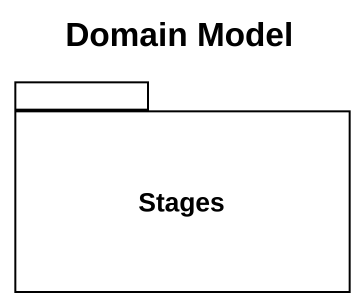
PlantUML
@startuml
title Domain Model
package Stages {
}
@enduml
